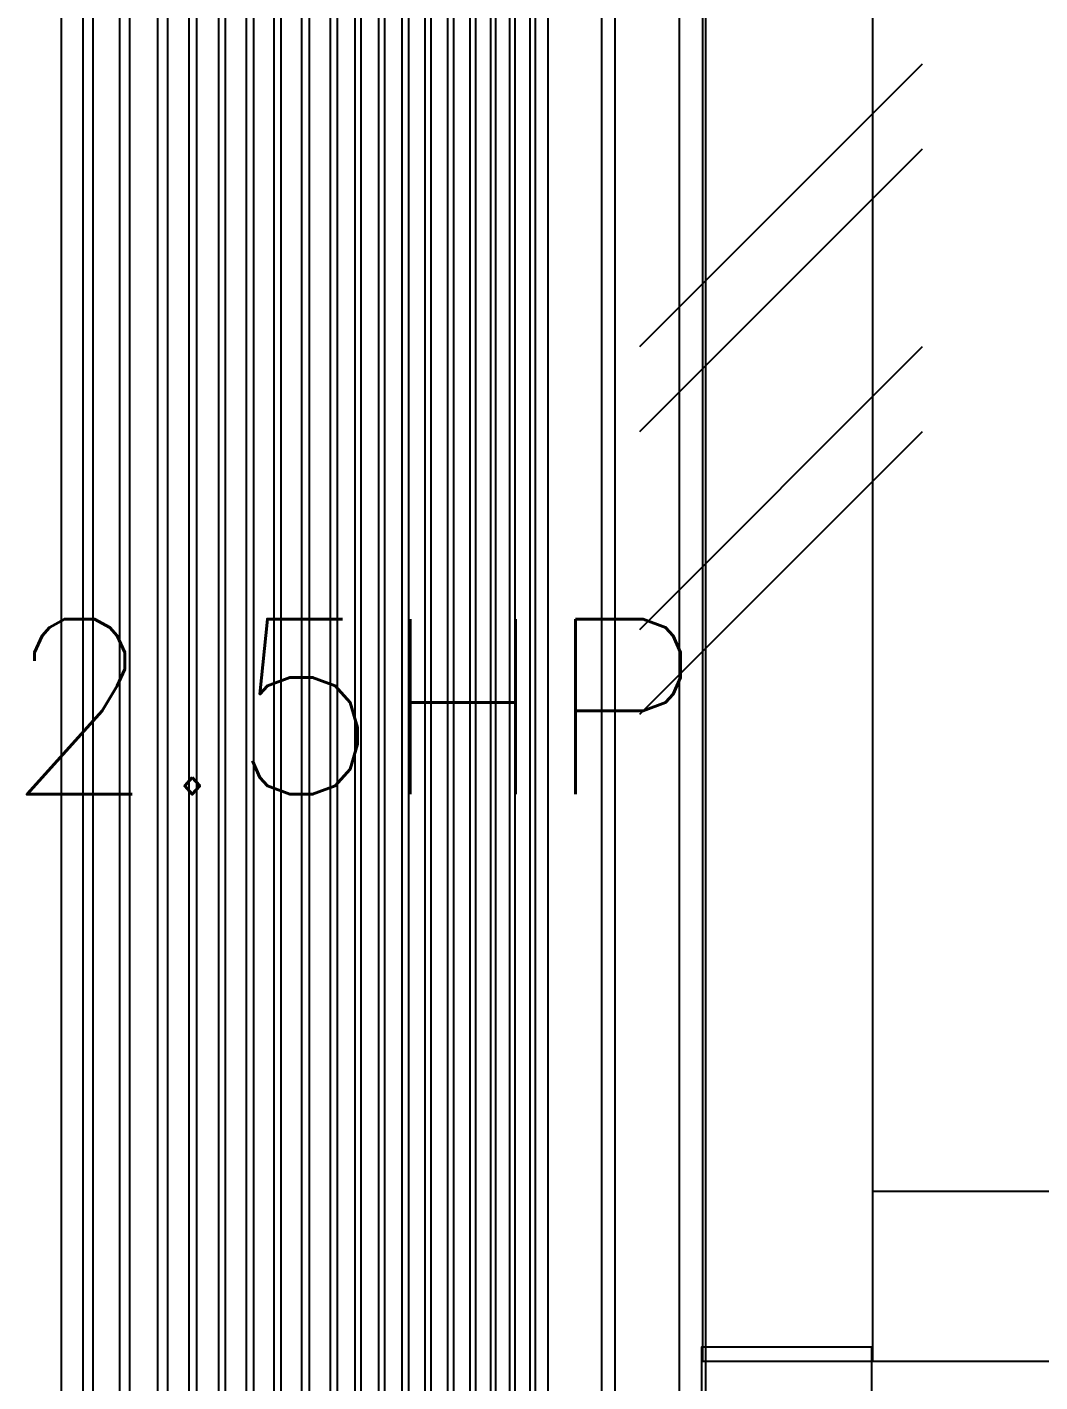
# Model space of a CAD drawing. Header units: inches. Extents: x -106706990 to 300603, y -86718466 to 1728185.
# Drawn here: x 154485 to 155381, y 21291 to 22489 of the extents above; entities that cross this region are included whole.
import ezdxf

# ---------------------------------------------------------------- set-up
doc = ezdxf.new("R2010")
doc.units = ezdxf.units.IN
doc.header["$MEASUREMENT"] = 0
for name, color, linetype in [('A-WALL', 1, 'Continuous'), ('A-WIN', 9, 'Continuous'), ('A-WLH', 7, 'Continuous'), ('Edges', 7, 'Continuous'), ('logo', 7, 'Continuous')]:
    doc.layers.add(name, color=color, linetype=linetype)
doc.styles.add('ROMANS', font='romans.shx', dxfattribs={"width": 0.75, "height": 200})

# ---------------------------------------------------------------- blocks, each defined once
blk = doc.blocks.new('A$C04C40081')
at = {"layer": 'A-WIN', "color": 8}
for p, q in [((850, 150), (50, 150)), ((850, 75), (50, 75)), ((850, 0), (50, 0))]:
    blk.add_line(p, q, dxfattribs=at)
at = {"layer": 'A-WIN', "color": 8, "linetype": 'Continuous'}
for points in [[(50, 150), (0, 150), (0, 0), (50, 0)], [(850, 150), (900, 150), (900, 0), (850, 0)]]:
    blk.add_lwpolyline(points, close=True, dxfattribs=at)
blk = doc.blocks.new('A$C49831240')
at = {"layer": 'A-WLH', "color": 8}
for p, q in [((250, 575), (0, 325)), ((250, 500), (0, 250)), ((250, 325), (0, 75)), ((250, 250), (0, 0))]:
    blk.add_line(p, q, dxfattribs=at)
blk = doc.blocks.new('air con')
at = {"layer": 'Edges'}
for p, q in [((71.402, 41.898), (152.402, 41.898)), ((71.402, 41.095), (152.402, 41.095)), ((71.402, 39.122), (152.402, 39.122)), ((152.402, 38.724), (71.402, 38.724)), ((152.402, 37.092), (71.402, 37.092)), ((152.402, 36.701), (71.402, 36.701)), ((152.402, 36.542), (71.402, 36.542)), ((152.402, 36.078), (71.402, 36.078)), ((152.402, 35.914), (71.402, 35.914)), ((152.402, 35.493), (71.402, 35.493)), ((152.402, 35.34), (71.402, 35.34)), ((152.402, 34.877), (71.402, 34.877)), ((152.402, 34.709), (71.402, 34.709)), ((152.402, 34.207), (71.402, 34.207)), ((152.402, 34.022), (71.402, 34.022)), ((152.402, 33.51), (71.402, 33.51)), ((152.402, 33.335), (71.402, 33.335)), ((152.402, 32.826), (71.402, 32.826)), ((152.402, 32.625), (71.402, 32.625)), ((152.402, 32.098), (71.402, 32.098)), ((152.402, 31.911), (71.402, 31.911)), ((152.402, 31.378), (71.402, 31.378)), ((152.402, 31.189), (71.402, 31.189)), ((152.402, 30.654), (71.402, 30.654)), ((152.402, 30.439), (71.402, 30.439)), ((152.402, 29.791), (71.402, 29.791)), ((152.402, 29.562), (71.402, 29.562)), ((152.402, 28.935), (71.402, 28.935)), ((152.402, 28.714), (71.402, 28.714)), ((152.402, 28.092), (71.402, 28.092)), ((152.402, 27.871), (71.402, 27.871)), ((152.402, 27.226), (71.402, 27.226)), ((152.402, 27.024), (71.402, 27.024)), ((152.402, 26.349), (71.402, 26.349)), ((152.402, 26.117), (71.402, 26.117)), ((152.402, 25.469), (71.402, 25.469)), ((152.402, 25.162), (71.402, 25.162)), ((152.402, 24.304), (71.402, 24.304)), ((152.402, 24.002), (71.402, 24.002)), ((152.402, 23.184), (71.402, 23.184)), ((152.402, 22.883), (71.402, 22.883)), ((152.402, 22.213), (71.402, 22.213))]:
    blk.add_line(p, q, dxfattribs=at)

msp = doc.modelspace()

# ---------------------------------------------------------------- linework, layer by layer
at = {"layer": 'A-WALL', "color": 8}
for p, q in [((155082.8, 21309.7), (155082.8, 24309.7)), ((155232.8, 24309.7), (155232.8, 21309.7)), ((155082.8, 21309.7), (155232.8, 21309.7))]:
    msp.add_line(p, q, dxfattribs=at)
at = {"layer": 'A-WALL', "color": 8, "linetype": 'Continuous', "ltscale": 900}
msp.add_lwpolyline([(155232.8, 21459.7), (155232.8, 21309.7), (155682.8, 21309.7), (155682.8, 21459.7)], close=True, dxfattribs=at)

# ---------------------------------------------------------------- block references
at = {"xscale": 28.92590521224616, "yscale": 28.92590521224616, "zscale": 28.92590521224616, "rotation": 270}
msp.add_blockref('air con', (153873.2, 25116.2), dxfattribs=at)
at = {"layer": 'A-WIN', "color": 8, "rotation": 90}
msp.add_blockref('A$C04C40081', (155231.7, 20422.2), dxfattribs=at)
at = {"layer": 'A-WLH', "color": 8}
msp.add_blockref('A$C49831240', (155026.6, 21881.1), dxfattribs=at)

# ---------------------------------------------------------------- texts
at = {"layer": 'logo', "color": 7, "style": 'ROMANS'}
msp.add_text('2.5HP', height=154.93, dxfattribs=at).set_placement((154465.5, 21810.7))

doc.saveas('drawing.dxf')
